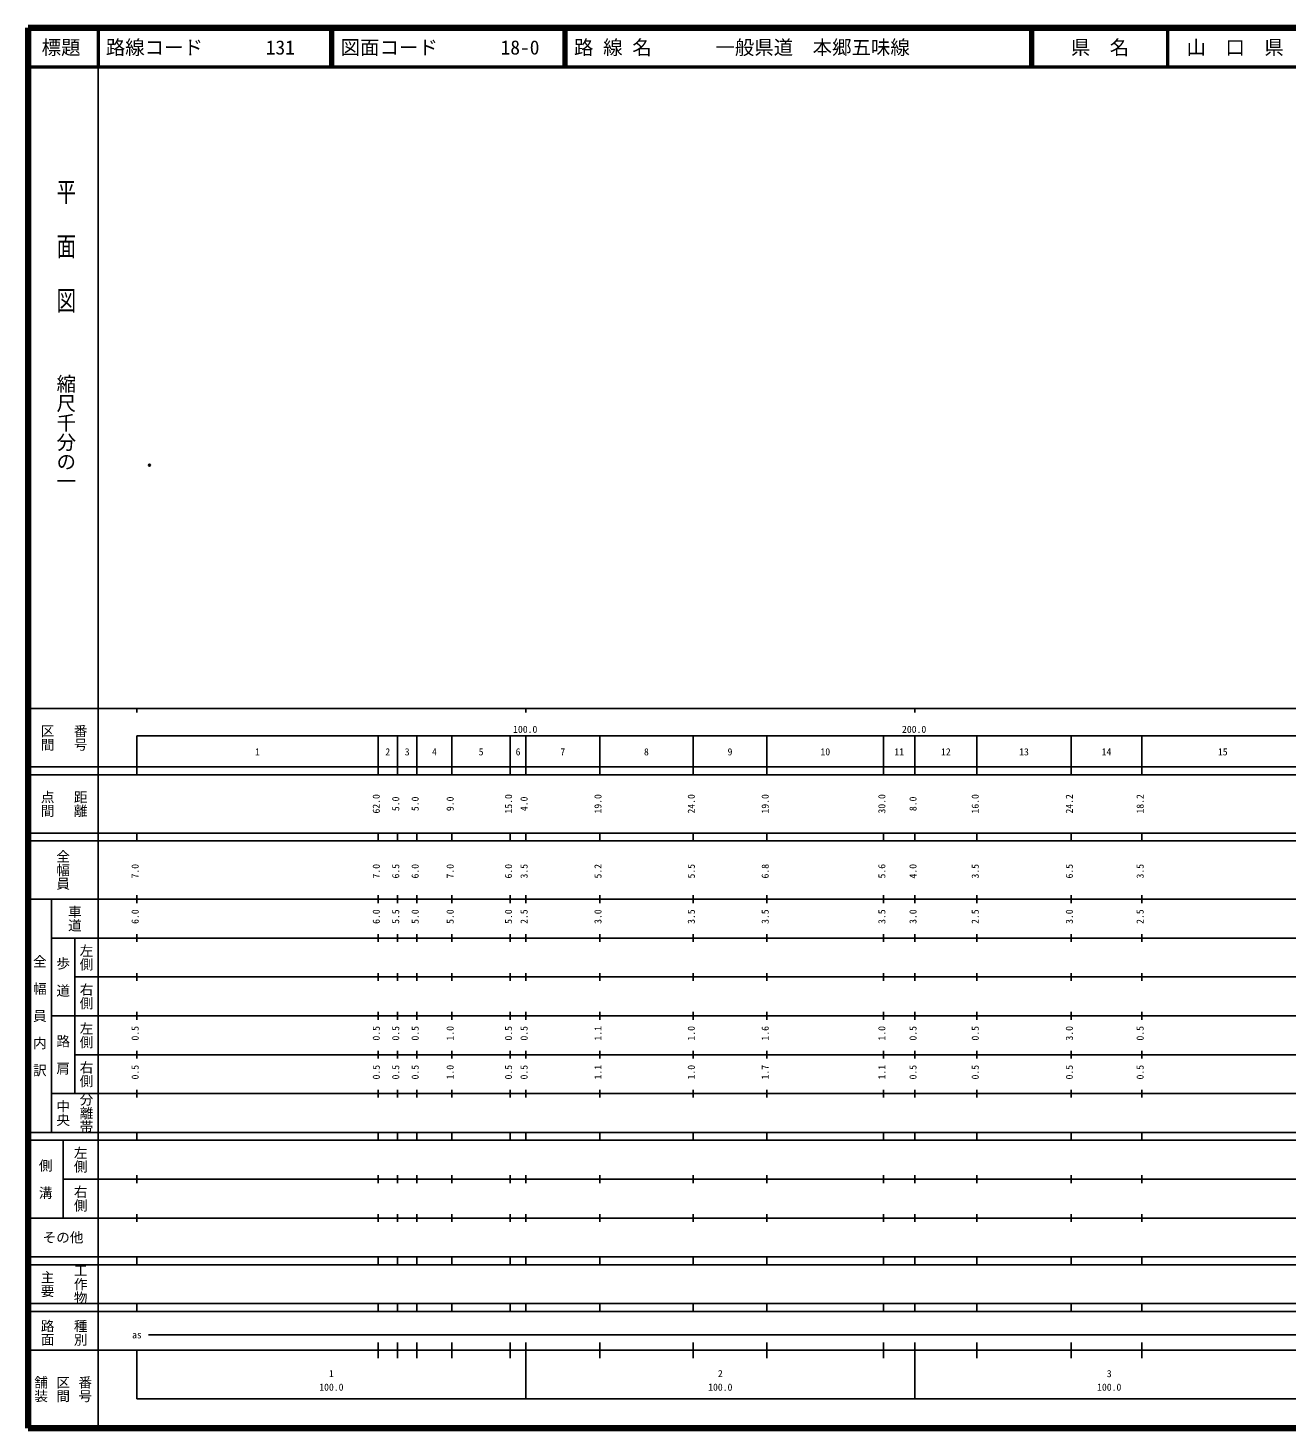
# Model space of a CAD drawing. Units: millimetres on the paper. Extents: x 40 to 680, y 20 to 380.
# Drawn here: x 40 to 363.7, y 20 to 380 of the extents above; entities that cross this region are included whole.
import ezdxf
from ezdxf.enums import TextEntityAlignment as Align

# ---------------------------------------------------------------- set-up
doc = ezdxf.new("R2010")
doc.units = ezdxf.units.MM
doc.header["$PDMODE"] = 32
doc.header["$PDSIZE"] = 0.5
doc.layers.add('M-OTRS', color=6, linetype='Continuous')
doc.layers.add('M-TTL-TXT', color=7, linetype='Continuous')
for name, color, linetype, lineweight in [('M-TTL', 2, 'Continuous', 140), ('M-TTL-BAND', 7, 'Continuous', 25), ('M-TTL-LINE', 7, 'Continuous', 50)]:
    doc.layers.add(name, color=color, linetype=linetype, lineweight=lineweight)
doc.styles.add('@ＭＳ ゴシック', font='')
doc.styles.add('ＭＳ ゴシック', font='')
doc.styles.get('@ＭＳ ゴシック').set_extended_font_data('@MS Gothic')
doc.styles.get('ＭＳ ゴシック').set_extended_font_data('MS Gothic')

msp = doc.modelspace()

# ---------------------------------------------------------------- linework, layer by layer
at = {"layer": 'M-OTRS'}
msp.add_point((71.229, 267.558), dxfattribs=at)
at = {"layer": 'M-TTL'}
for p, q in [((40, 380), (40, 20)), ((680, 380), (40, 380)), ((40, 20), (680, 20))]:
    msp.add_line(p, q, dxfattribs=at)
at = {"layer": 'M-TTL-BAND'}
for p, q in [((58, 370), (58, 20)), ((40, 205), (579, 205)), ((68, 205), (68, 204)), ((168, 205), (168, 204)), ((268, 205), (268, 204)), ((68, 198), (579, 198)), ((68, 198), (68, 188)), ((130, 188), (130, 198)), ((135, 188), (135, 198)), ((140, 188), (140, 198)), ((149, 188), (149, 198)), ((164, 188), (164, 198)), ((168, 188), (168, 198)), ((187, 188), (187, 198)), ((211, 188), (211, 198)), ((230, 188), (230, 198)), ((260, 188), (260, 198)), ((268, 188), (268, 198)), ((284, 188), (284, 198)), ((308.2, 188), (308.2, 198)), ((326.4, 188), (326.4, 198)), ((40, 190), (579, 190)), ((40, 188), (579, 188)), ((40, 173), (579, 173)), ((68, 171), (68, 173)), ((130, 171), (130, 173)), ((135, 171), (135, 173)), ((140, 171), (140, 173)), ((149, 171), (149, 173)), ((164, 171), (164, 173)), ((168, 171), (168, 173)), ((187, 171), (187, 173)), ((211, 171), (211, 173)), ((230, 171), (230, 173)), ((260, 171), (260, 173)), ((268, 171), (268, 173)), ((284, 171), (284, 173)), ((308.2, 171), (308.2, 173)), ((326.4, 171), (326.4, 173)), ((40, 171), (579, 171)), ((40, 156), (579, 156)), ((46, 96), (46, 156)), ((68, 155), (68, 157)), ((130, 155), (130, 157)), ((135, 155), (135, 157)), ((140, 155), (140, 157)), ((149, 155), (149, 157)), ((164, 155), (164, 157)), ((168, 155), (168, 157)), ((187, 155), (187, 157)), ((211, 155), (211, 157)), ((230, 155), (230, 157)), ((260, 155), (260, 157)), ((268, 155), (268, 157)), ((284, 155), (284, 157)), ((308.2, 155), (308.2, 157)), ((326.4, 155), (326.4, 157)), ((46, 146), (579, 146)), ((52, 146), (52, 106)), ((68, 145), (68, 147)), ((130, 145), (130, 147)), ((135, 145), (135, 147)), ((140, 145), (140, 147)), ((149, 145), (149, 147)), ((164, 145), (164, 147)), ((168, 145), (168, 147)), ((187, 145), (187, 147)), ((211, 145), (211, 147)), ((230, 145), (230, 147)), ((260, 145), (260, 147)), ((268, 145), (268, 147)), ((284, 145), (284, 147)), ((308.2, 145), (308.2, 147)), ((326.4, 145), (326.4, 147)), ((68, 135), (68, 137)), ((130, 135), (130, 137)), ((135, 135), (135, 137)), ((140, 135), (140, 137)), ((149, 135), (149, 137)), ((164, 135), (164, 137)), ((168, 135), (168, 137)), ((187, 135), (187, 137)), ((211, 135), (211, 137)), ((230, 135), (230, 137)), ((260, 135), (260, 137)), ((268, 135), (268, 137)), ((284, 135), (284, 137)), ((308.2, 135), (308.2, 137)), ((326.4, 135), (326.4, 137)), ((52, 136), (579, 136)), ((46, 126), (579, 126)), ((68, 125), (68, 127)), ((130, 125), (130, 127)), ((135, 125), (135, 127)), ((140, 125), (140, 127)), ((149, 125), (149, 127)), ((164, 125), (164, 127)), ((168, 125), (168, 127)), ((187, 125), (187, 127)), ((211, 125), (211, 127)), ((230, 125), (230, 127)), ((260, 125), (260, 127)), ((268, 125), (268, 127)), ((284, 125), (284, 127)), ((308.2, 125), (308.2, 127)), ((326.4, 125), (326.4, 127)), ((52, 116), (579, 116)), ((68, 115), (68, 117)), ((130, 115), (130, 117)), ((135, 115), (135, 117)), ((140, 115), (140, 117)), ((149, 115), (149, 117)), ((164, 115), (164, 117)), ((168, 115), (168, 117)), ((187, 115), (187, 117)), ((211, 115), (211, 117)), ((230, 115), (230, 117)), ((260, 115), (260, 117)), ((268, 115), (268, 117)), ((284, 115), (284, 117)), ((308.2, 115), (308.2, 117)), ((326.4, 115), (326.4, 117)), ((46, 106), (579, 106)), ((68, 105), (68, 107)), ((130, 105), (130, 107)), ((135, 105), (135, 107)), ((140, 105), (140, 107)), ((149, 105), (149, 107)), ((164, 105), (164, 107)), ((168, 105), (168, 107)), ((187, 105), (187, 107)), ((211, 105), (211, 107)), ((230, 105), (230, 107)), ((260, 105), (260, 107)), ((268, 105), (268, 107)), ((284, 105), (284, 107)), ((308.2, 105), (308.2, 107)), ((326.4, 105), (326.4, 107)), ((40, 96), (579, 96)), ((40, 94), (579, 94)), ((49, 94), (49, 74)), ((68, 94), (68, 96)), ((130, 94), (130, 96)), ((135, 94), (135, 96)), ((140, 94), (140, 96)), ((149, 94), (149, 96)), ((164, 94), (164, 96)), ((168, 94), (168, 96)), ((187, 94), (187, 96)), ((211, 94), (211, 96)), ((230, 94), (230, 96)), ((260, 94), (260, 96)), ((268, 94), (268, 96)), ((284, 94), (284, 96)), ((308.2, 94), (308.2, 96)), ((326.4, 94), (326.4, 96)), ((49, 84), (579, 84)), ((68, 83), (68, 85)), ((130, 83), (130, 85)), ((135, 83), (135, 85)), ((140, 83), (140, 85)), ((149, 83), (149, 85)), ((164, 83), (164, 85)), ((168, 83), (168, 85)), ((187, 83), (187, 85)), ((211, 83), (211, 85)), ((230, 83), (230, 85)), ((260, 83), (260, 85)), ((268, 83), (268, 85)), ((284, 83), (284, 85)), ((308.2, 83), (308.2, 85)), ((326.4, 83), (326.4, 85)), ((40, 74), (579, 74)), ((68, 73), (68, 75)), ((130, 73), (130, 75)), ((135, 73), (135, 75)), ((140, 73), (140, 75)), ((149, 73), (149, 75)), ((164, 73), (164, 75)), ((168, 73), (168, 75)), ((187, 73), (187, 75)), ((211, 73), (211, 75)), ((230, 73), (230, 75)), ((260, 73), (260, 75)), ((268, 73), (268, 75)), ((284, 73), (284, 75)), ((308.2, 73), (308.2, 75)), ((326.4, 73), (326.4, 75)), ((40, 64), (579, 64)), ((40, 62), (579, 62)), ((68, 62), (68, 64)), ((130, 62), (130, 64)), ((135, 62), (135, 64)), ((140, 62), (140, 64)), ((149, 62), (149, 64)), ((164, 62), (164, 64)), ((168, 62), (168, 64)), ((187, 62), (187, 64)), ((211, 62), (211, 64)), ((230, 62), (230, 64)), ((260, 62), (260, 64)), ((268, 62), (268, 64)), ((284, 62), (284, 64)), ((308.2, 62), (308.2, 64)), ((326.4, 62), (326.4, 64)), ((40, 52), (579, 52)), ((68, 50), (68, 52)), ((130, 50), (130, 52)), ((135, 50), (135, 52)), ((140, 50), (140, 52)), ((149, 50), (149, 52)), ((164, 50), (164, 52)), ((168, 50), (168, 52)), ((187, 50), (187, 52)), ((211, 50), (211, 52)), ((230, 50), (230, 52)), ((260, 50), (260, 52)), ((268, 50), (268, 52)), ((284, 50), (284, 52)), ((308.2, 50), (308.2, 52)), ((326.4, 50), (326.4, 52)), ((40, 50), (579, 50)), ((71, 44), (565, 44)), ((40, 40), (579, 40)), ((68, 40), (68, 27.5)), ((130, 38), (130, 42)), ((135, 38), (135, 42)), ((140, 38), (140, 42)), ((149, 38), (149, 42)), ((164, 38), (164, 42)), ((168, 27.5), (168, 42)), ((187, 38), (187, 42)), ((211, 38), (211, 42)), ((230, 38), (230, 42)), ((260, 38), (260, 42)), ((268, 27.5), (268, 42)), ((284, 38), (284, 42)), ((308.2, 38), (308.2, 42)), ((326.4, 38), (326.4, 42)), ((68, 27.5), (579, 27.5))]:
    msp.add_line(p, q, dxfattribs=at)
at = {"layer": 'M-TTL-LINE'}
for p, q in [((58, 380), (58, 370)), ((117.75, 380), (117.75, 370)), ((118.25, 380), (118.25, 370)), ((177.75, 380), (177.75, 370)), ((178.25, 380), (178.25, 370)), ((297.75, 380), (297.75, 370)), ((298.25, 380), (298.25, 370)), ((333, 380), (333, 370)), ((40, 370), (680, 370))]:
    msp.add_line(p, q, dxfattribs=at)

# ---------------------------------------------------------------- texts
at = {"layer": 'M-TTL-BAND', "style": '@ＭＳ ゴシック', "width": 1.4}
msp.add_text('平  面  図', height=3.666, rotation=270, dxfattribs=at).set_placement((49.777, 306.475), align=Align.MIDDLE_RIGHT)
at = {"layer": 'M-TTL-BAND', "style": '@ＭＳ ゴシック'}
msp.add_text('縮尺千分の一', height=3.666, rotation=270, dxfattribs=at).set_placement((49.777, 261.03), align=Align.MIDDLE_RIGHT)
for s, p in [('区間', (45, 197.5)), ('番号', (53.5, 197.5)), ('点間', (45, 180.5)), ('距離', (53.5, 180.5)), ('全幅員', (49, 163.5)), ('車道', (52, 151)), ('左側', (55, 141)), ('全\u3000幅\u3000員\u3000内\u3000訳', (43, 126)), ('歩\u3000道', (49, 136)), ('右側', (55, 131)), ('左側', (55, 121)), ('路\u3000肩', (49, 116)), ('右側', (55, 111)), ('分離帯', (55, 101)), ('中央', (49, 101)), ('左側', (53.5, 89)), ('側\u3000溝', (44.5, 84)), ('右側', (53.5, 79)), ('工作物', (53.5, 57)), ('主要', (45, 57)), ('路面', (45, 44.5)), ('種別', (53.5, 44.5)), ('舗装', (43.333, 30)), ('区間', (49, 30)), ('番号', (54.667, 30))]:
    msp.add_text(s, height=2.566, rotation=270, dxfattribs=at).set_placement(p, align=Align.MIDDLE_CENTER)
at = {"layer": 'M-TTL-BAND', "style": 'ＭＳ ゴシック'}
for s, p in [('100.0', (167.844, 198.195)), ('200.0', (267.844, 198.195)), ('1', (99, 192.405)), ('2', (132.5, 192.405)), ('3', (137.5, 192.405)), ('4', (144.5, 192.405)), ('5', (156.5, 192.405)), ('6', (166, 192.405)), ('7', (177.5, 192.405)), ('8', (199, 192.405)), ('9', (220.5, 192.405)), ('10', (245, 192.405)), ('11', (264, 192.405)), ('12', (276, 192.405)), ('13', (296.1, 192.405)), ('14', (317.3, 192.405)), ('15', (347.2, 192.405)), ('as', (68, 42.5)), ('1', (118, 32.523)), ('2', (218, 32.523)), ('3', (318, 32.523)), ('100.0', (118, 29.033)), ('100.0', (218, 29.033)), ('100.0', (318, 29.033))]:
    msp.add_text(s, height=1.833, dxfattribs=at).set_placement(p, align=Align.BOTTOM_CENTER)
for s, p in [('62.0', (131, 180.5)), ('5.0', (136, 180.5)), ('5.0', (141, 180.5)), ('9.0', (150, 180.5)), ('15.0', (165, 180.5)), ('4.0', (169, 180.5)), ('19.0', (188, 180.5)), ('24.0', (212, 180.5)), ('19.0', (231, 180.5)), ('30.0', (261, 180.5)), ('8.0', (269, 180.5)), ('16.0', (285, 180.5)), ('24.2', (309.2, 180.5)), ('18.2', (327.4, 180.5)), ('7.0', (69, 163.174)), ('7.0', (131, 163.174)), ('6.5', (136, 163.174)), ('6.0', (141, 163.174)), ('7.0', (150, 163.174)), ('6.0', (165, 163.174)), ('3.5', (169, 163.174)), ('5.2', (188, 163.174)), ('5.5', (212, 163.174)), ('6.8', (231, 163.174)), ('5.6', (261, 163.174)), ('4.0', (269, 163.174)), ('3.5', (285, 163.174)), ('6.5', (309.2, 163.174)), ('3.5', (327.4, 163.174)), ('6.0', (69, 151.5)), ('6.0', (131, 151.5)), ('5.5', (136, 151.5)), ('5.0', (141, 151.5)), ('5.0', (150, 151.5)), ('5.0', (165, 151.5)), ('2.5', (169, 151.5)), ('3.0', (188, 151.5)), ('3.5', (212, 151.5)), ('3.5', (231, 151.5)), ('3.5', (261, 151.5)), ('3.0', (269, 151.5)), ('2.5', (285, 151.5)), ('3.0', (309.2, 151.5)), ('2.5', (327.4, 151.5)), ('0.5', (69, 121.5)), ('0.5', (131, 121.5)), ('0.5', (136, 121.5)), ('0.5', (141, 121.5)), ('1.0', (150, 121.5)), ('0.5', (165, 121.5)), ('0.5', (169, 121.5)), ('1.1', (188, 121.5)), ('1.0', (212, 121.5)), ('1.6', (231, 121.5)), ('1.0', (261, 121.5)), ('0.5', (269, 121.5)), ('0.5', (285, 121.5)), ('3.0', (309.2, 121.5)), ('0.5', (327.4, 121.5)), ('0.5', (69, 111.5)), ('0.5', (131, 111.5)), ('0.5', (136, 111.5)), ('0.5', (141, 111.5)), ('1.0', (150, 111.5)), ('0.5', (165, 111.5)), ('0.5', (169, 111.5)), ('1.1', (188, 111.5)), ('1.0', (212, 111.5)), ('1.7', (231, 111.5)), ('1.1', (261, 111.5)), ('0.5', (269, 111.5)), ('0.5', (285, 111.5)), ('0.5', (309.2, 111.5)), ('0.5', (327.4, 111.5))]:
    msp.add_text(s, height=1.833, rotation=90, dxfattribs=at).set_placement(p, align=Align.BOTTOM_CENTER)
msp.add_text('その他', height=2.566, dxfattribs=at).set_placement((49, 69), align=Align.MIDDLE_CENTER)
at = {"layer": 'M-TTL-TXT', "style": 'ＭＳ ゴシック'}
for s, p in [('標題', (48.5, 375)), ('県\u3000名', (315.625, 375)), ('山\u3000口\u3000県', (350.375, 375))]:
    msp.add_text(s, height=3.666, dxfattribs=at).set_placement(p, align=Align.MIDDLE_CENTER)
for s, p in [('路線コード', (60, 375)), ('131', (101.142, 375)), ('図面コード', (120.38, 375)), ('18-0', (161.521, 375)), ('路 線 名', (180.38, 375)), ('一般県道\u3000本郷五味線', (216.734, 375))]:
    msp.add_text(s, height=3.666, dxfattribs=at).set_placement(p, align=Align.MIDDLE_LEFT)

doc.saveas('drawing.dxf')
